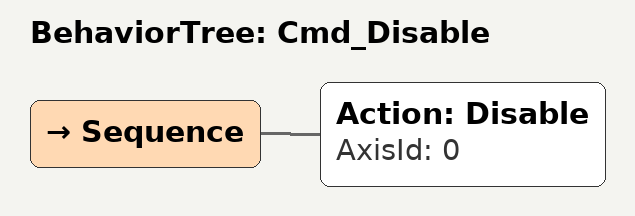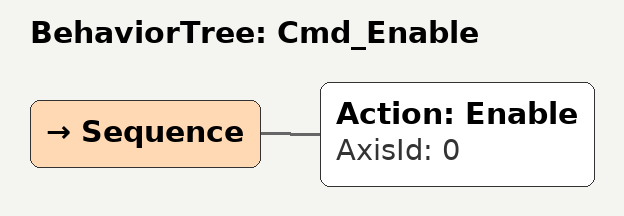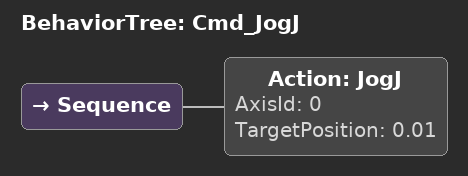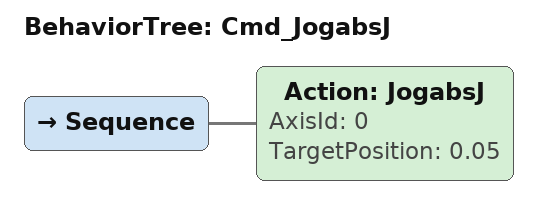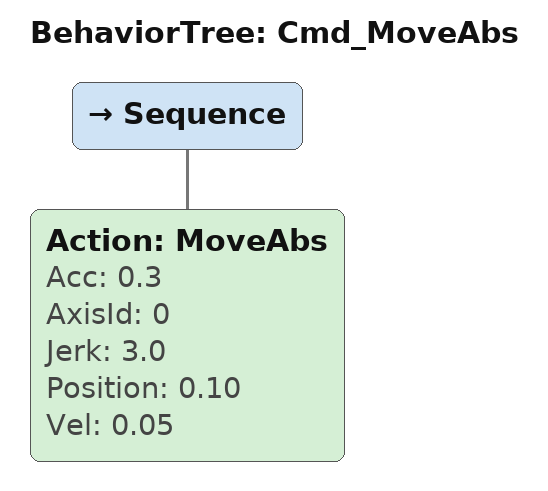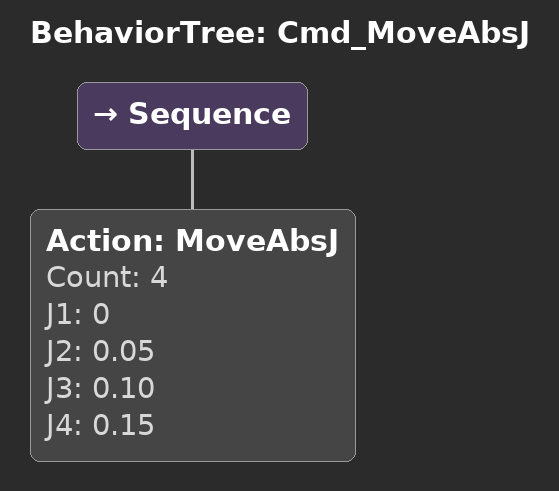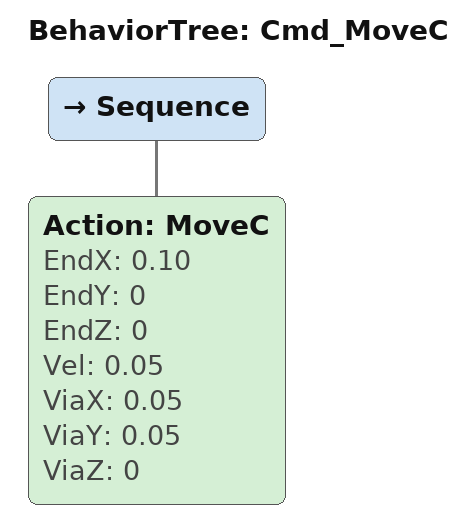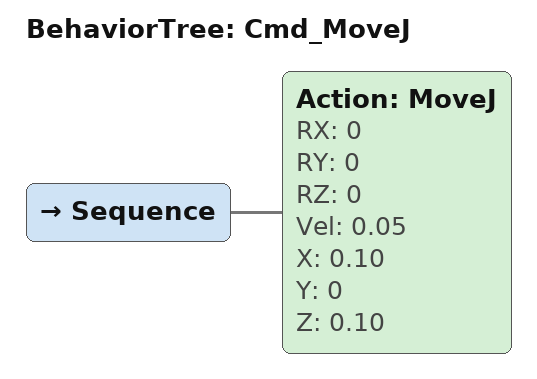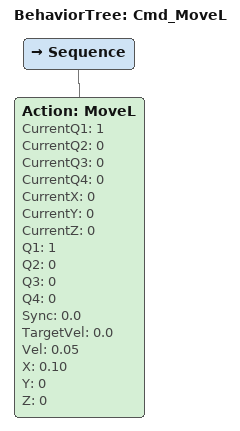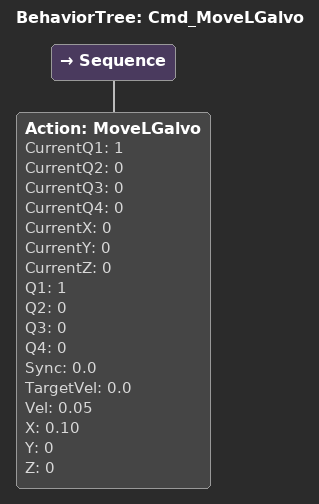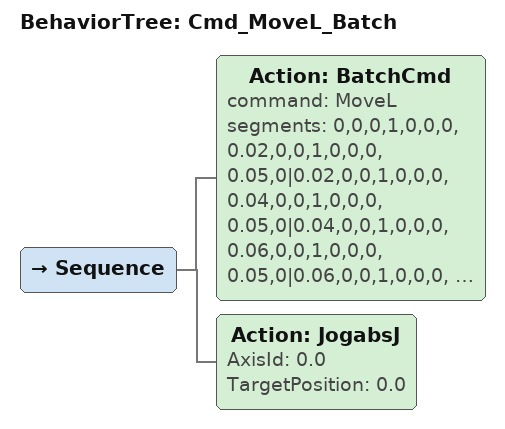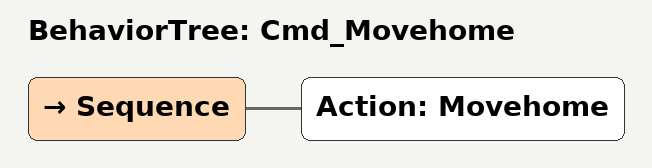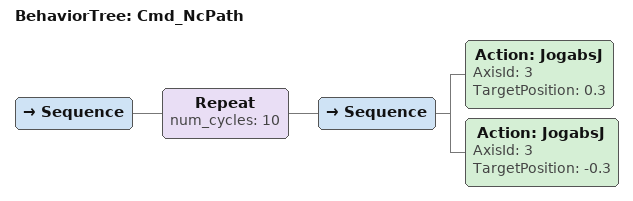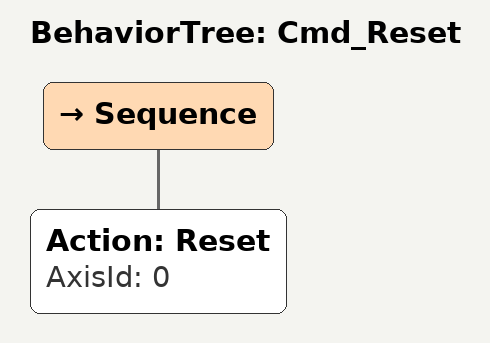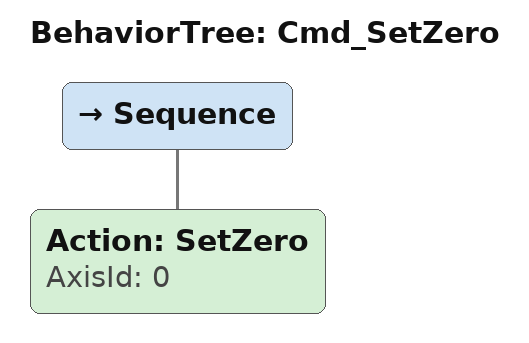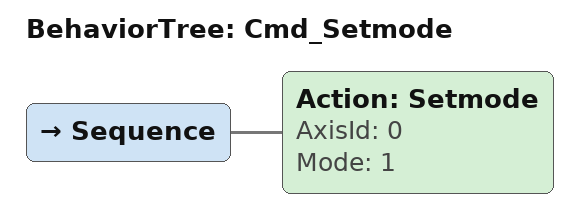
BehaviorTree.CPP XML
<?xml version="1.0"?>
<root main_tree_to_execute="Cmd_NcPath">
    <BehaviorTree ID="Cmd_Disable">
        <Sequence>
            <Action AxisId="0" ID="Disable"/>
        </Sequence>
    </BehaviorTree>
    <BehaviorTree ID="Cmd_Enable">
        <Sequence>
            <Action AxisId="0" ID="Enable"/>
        </Sequence>
    </BehaviorTree>
    <BehaviorTree ID="Cmd_JogJ">
        <Sequence>
            <Action AxisId="0" ID="JogJ" TargetPosition="0.01"/>
        </Sequence>
    </BehaviorTree>
    <BehaviorTree ID="Cmd_JogabsJ">
        <Sequence>
            <Action AxisId="0" ID="JogabsJ" TargetPosition="0.05"/>
        </Sequence>
    </BehaviorTree>
    <BehaviorTree ID="Cmd_MoveAbs">
        <Sequence>
            <Action Acc="0.3" AxisId="0" ID="MoveAbs" Jerk="3.0" Position="0.10" Vel="0.05"/>
        </Sequence>
    </BehaviorTree>
    <BehaviorTree ID="Cmd_MoveAbsJ">
        <Sequence>
            <Action Count="4" ID="MoveAbsJ" J1="0" J2="0.05" J3="0.10" J4="0.15"/>
        </Sequence>
    </BehaviorTree>
    <BehaviorTree ID="Cmd_MoveC">
        <Sequence>
            <Action EndX="0.10" EndY="0" EndZ="0" ID="MoveC" Vel="0.05" ViaX="0.05" ViaY="0.05" ViaZ="0"/>
        </Sequence>
    </BehaviorTree>
    <BehaviorTree ID="Cmd_MoveJ">
        <Sequence>
            <Action ID="MoveJ" RX="0" RY="0" RZ="0" Vel="0.05" X="0.10" Y="0" Z="0.10"/>
        </Sequence>
    </BehaviorTree>
    <BehaviorTree ID="Cmd_MoveL">
        <Sequence>
            <Action CurrentQ1="1" CurrentQ2="0" CurrentQ3="0" CurrentQ4="0" CurrentX="0" CurrentY="0" CurrentZ="0" ID="MoveL" Q1="1" Q2="0" Q3="0" Q4="0" Sync="0.0" TargetVel="0.0" Vel="0.05" X="0.10" Y="0" Z="0"/>
        </Sequence>
    </BehaviorTree>
    <BehaviorTree ID="Cmd_MoveLGalvo">
        <Sequence>
            <Action CurrentQ1="1" CurrentQ2="0" CurrentQ3="0" CurrentQ4="0" CurrentX="0" CurrentY="0" CurrentZ="0" ID="MoveLGalvo" Q1="1" Q2="0" Q3="0" Q4="0" Sync="0.0" TargetVel="0.0" Vel="0.05" X="0.10" Y="0" Z="0"/>
        </Sequence>
    </BehaviorTree>
    <BehaviorTree ID="Cmd_MoveL_Batch">
        <Sequence>
            <Action ID="BatchCmd" command="MoveL" segments="0,0,0,1,0,0,0, 0.02,0,0,1,0,0,0, 0.05,0|0.02,0,0,1,0,0,0, 0.04,0,0,1,0,0,0, 0.05,0|0.04,0,0,1,0,0,0, 0.06,0,0,1,0,0,0, 0.05,0|0.06,0,0,1,0,0,0, 0.08,0,0,1,0,0,0, 0.05,0|0.08,0,0,1,0,0,0, 0.10,0,0,1,0,0,0, 0.05,0"/>
            <Action AxisId="0.0" ID="JogabsJ" TargetPosition="0.0"/>
        </Sequence>
    </BehaviorTree>
    <BehaviorTree ID="Cmd_Movehome">
        <Sequence>
            <Action ID="Movehome"/>
        </Sequence>
    </BehaviorTree>
    <BehaviorTree ID="Cmd_NcPath">
        <Sequence>
            <Repeat num_cycles="10">
                <Sequence>
                    <Action AxisId="3" ID="JogabsJ" TargetPosition="0.3"/>
                    <Action AxisId="3" ID="JogabsJ" TargetPosition="-0.3"/>
                </Sequence>
            </Repeat>
        </Sequence>
    </BehaviorTree>
    <BehaviorTree ID="Cmd_Reset">
        <Sequence>
            <Action AxisId="0" ID="Reset"/>
        </Sequence>
    </BehaviorTree>
    <BehaviorTree ID="Cmd_SetZero">
        <Sequence>
            <Action AxisId="0" ID="SetZero"/>
        </Sequence>
    </BehaviorTree>
    <BehaviorTree ID="Cmd_Setmode">
        <Sequence>
            <Action AxisId="0" ID="Setmode" Mode="1"/>
        </Sequence>
    </BehaviorTree>
</root>
